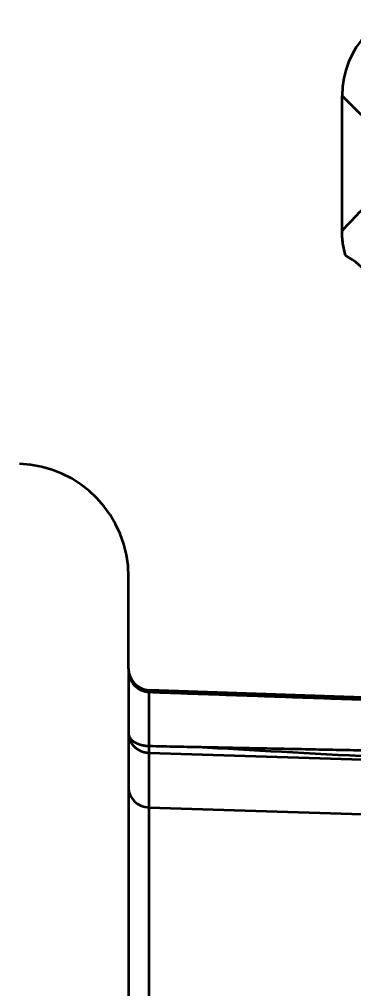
# Model space of a CAD drawing. Header units: millimetres. Extents: x 83 to 1196, y -164 to 735.
# Drawn here: x 161.87 to 177.53, y 90.35 to 135.67 of the extents above; entities that cross this region are included whole.
import ezdxf

# ---------------------------------------------------------------- set-up
doc = ezdxf.new("R2010")
doc.units = ezdxf.units.MM
doc.layers.add('1', color=7, linetype='Continuous', true_color=0xffffff)
doc.layers.add('dim', color=82, linetype='Continuous', lineweight=9)
doc.styles.get("Standard").update_dxf_attribs({"font": ''})
doc.styles.get('Standard').set_extended_font_data('Microsoft YaHei')
doc.dimstyles.get("Standard").update_dxf_attribs({"dimscale": 4, "dimtxt": 0.18, "dimasz": 0.18, "dimexe": 0.18, "dimexo": 0.0625, "dimgap": 0.09, "dimtad": 0, "dimzin": 0, "dimdsep": 46, "dimtxsty": 'Standard', "dimcen": 0.09, "dimadec": 0, "dimazin": 0, "dimtfac": 1, "dimtofl": 0, "dimtmove": 0, "dimatfit": 3, "dimfxl": 0, "dimtolj": 1, "dimtzin": 0, "dimarcsym": 0})

# ---------------------------------------------------------------- blocks, each defined once
blk = doc.blocks.new('*D5')
at = {"layer": 'Defpoints', "color": 0, "lineweight": 18, "transparency": 16777216}
for p in [(168.421, 176.041), (89.854, -63.959), (168.421, -63.959)]:
    blk.add_point(p, dxfattribs=at)
at = {"layer": 'dim', "color": 0, "lineweight": -2, "transparency": 16777216}
for p, q in [((166.422, 176.041), (87.855, 176.041)), ((89.854, 168.041), (89.854, 87.807)), ((89.854, -55.959), (89.854, 24.275)), ((166.422, -63.959), (87.855, -63.959))]:
    blk.add_line(p, q, dxfattribs=at)
at = {"layer": 'dim', "color": 0, "lineweight": 18, "transparency": 16777216}
for points in [[(88.521, 168.041), (91.188, 168.041), (89.854, 176.041)], [(88.521, -55.959), (91.188, -55.959), (89.854, -63.959)]]:
    blk.add_solid(points, dxfattribs=at)
at = {"layer": 'dim', "color": 0, "lineweight": 18, "transparency": 16777216, "insert": (89.854, 56.041), "char_height": 10, "attachment_point": 5, "rotation": 90}
blk.add_mtext('\\A1;240.00{\\H6;\\S-0.10^ -0.15;}', dxfattribs=at)

msp = doc.modelspace()

# ---------------------------------------------------------------- linework, layer by layer
at = {"layer": '1', "color": 7, "linetype": 'Continuous', "lineweight": 35}
for p, q in [((177.886, 131.182), (176.985, 132.096)), ((176.985, 125.786), (176.985, 132.096)), ((166.984, 105.303), (166.984, 109.594)), ((166.984, 105.303), (166.984, 105.217)), ((178.439, 103.937), (167.95, 104.303)), ((167.95, 104.217), (167.95, 104.303)), ((166.984, 102.283), (166.984, 99.732)), ((166.984, 102.265), (166.984, 99.727)), ((167.95, 98.82), (167.95, 101.373)), ((167.95, 101.373), (178.439, 101.039)), ((167.95, 98.82), (178.439, 98.485))]:
    msp.add_line(p, q, dxfattribs=at)
for centre, radius, start, end in [((175.484, 121.541), 3.5, 12.1928, 61.6045), ((161.684, 109.594), 5.3, 0, 88)]:
    msp.add_arc(centre, radius, start, end, dxfattribs=at)
for centre, major_axis, ratio, start_param, end_param in [((181.25, 131.965), (3.04, -3.084), 0.969883, 2.420943, 3.918735), ((192.847, 129.284), (42.495, 41.952), 0.148925, 1.780588, 1.803053), ((167.984, 105.303), (0, -1), 0.999963, 4.712389, 6.248279), ((308.567, 98.331), (-158.088, 5.04), 0.014255, 0.505255, 0.604334), ((167.984, 99.732), (-1, 0), 0.912706, 0, 1.53589)]:
    msp.add_ellipse(centre, major_axis=major_axis, ratio=ratio, start_param=start_param, end_param=end_param, dxfattribs=at)
for points, knots in [([(177.149, 124.62), (177.095, 124.808), (177.054, 124.999), (177.02, 125.243), (177.014, 125.293), (177.003, 125.391), (176.99, 125.539), (176.985, 125.687), (176.985, 125.786)], [0, 0, 0, 0, 0.5, 0.5, 0.625, 0.625, 0.75, 1, 1, 1, 1]), ([(166.984, 105.216), (166.984, 105.152), (166.991, 105.088), (167.015, 104.962), (167.033, 104.901), (167.081, 104.782), (167.111, 104.725), (167.181, 104.618), (167.221, 104.568), (167.31, 104.476), (167.359, 104.434), (167.463, 104.361), (167.519, 104.329), (167.636, 104.277), (167.697, 104.257), (167.822, 104.228), (167.886, 104.219), (167.95, 104.217)], [0, 0, 0, 0, 0.125, 0.125, 0.25, 0.25, 0.375, 0.375, 0.5, 0.5, 0.625, 0.625, 0.75, 0.75, 0.875, 0.875, 1, 1, 1, 1]), ([(166.984, 105.053), (166.984, 105.038), (166.984, 105.021), (166.984, 104.936), (166.984, 104.854), (166.984, 104.66), (166.984, 104.549), (166.984, 104.406), (166.984, 104.39), (166.984, 104.357), (166.984, 104.308), (166.984, 104.188), (166.984, 104.078), (166.984, 103.848), (166.984, 103.683), (166.984, 103.414), (166.984, 103.322), (166.984, 103.178), (166.984, 103.129), (166.984, 103.029), (166.984, 102.979), (166.984, 102.723), (166.984, 102.508), (166.984, 102.283)], [0, 0, 0, 0, 0.043158, 0.043158, 0.202631, 0.202631, 0.362105, 0.362105, 0.382039, 0.382039, 0.401974, 0.441842, 0.521579, 0.521579, 0.681053, 0.681053, 0.760789, 0.760789, 0.800658, 0.800658, 0.840526, 0.840526, 1, 1, 1, 1]), ([(167.95, 101.695), (167.95, 101.888), (167.95, 102.073), (167.95, 102.293), (167.95, 102.337), (167.95, 102.422), (167.95, 102.548), (167.95, 102.668), (167.95, 102.899), (167.95, 103.041), (167.95, 103.238), (167.95, 103.301), (167.95, 103.392), (167.95, 103.421), (167.95, 103.478), (167.95, 103.507), (167.95, 103.643), (167.95, 103.739), (167.95, 103.905), (167.95, 103.975), (167.95, 104.062), (167.95, 104.087), (167.95, 104.121), (167.95, 104.131), (167.95, 104.15), (167.95, 104.158), (167.95, 104.197), (167.95, 104.214), (167.95, 104.217)], [0, 0, 0, 0, 0.125, 0.125, 0.15625, 0.15625, 0.1875, 0.25, 0.25, 0.375, 0.375, 0.4375, 0.4375, 0.46875, 0.46875, 0.5, 0.5, 0.625, 0.625, 0.75, 0.75, 0.8125, 0.8125, 0.84375, 0.84375, 0.875, 0.875, 1, 1, 1, 1]), ([(166.984, 102.281), (166.985, 102.276), (166.985, 102.264), (166.986, 102.246), (166.989, 102.228), (166.992, 102.211), (166.996, 102.194), (167.001, 102.177), (167.006, 102.16), (167.013, 102.144), (167.02, 102.128), (167.027, 102.112), (167.036, 102.097), (167.045, 102.082), (167.055, 102.067), (167.065, 102.052), (167.076, 102.038), (167.087, 102.024), (167.099, 102.01), (167.111, 101.997), (167.124, 101.984), (167.137, 101.971), (167.151, 101.959), (167.164, 101.947), (167.179, 101.935), (167.193, 101.924), (167.208, 101.913), (167.223, 101.902), (167.239, 101.891), (167.254, 101.881), (167.27, 101.872), (167.286, 101.862), (167.302, 101.853), (167.319, 101.845), (167.335, 101.836), (167.352, 101.828), (167.368, 101.82), (167.385, 101.813), (167.402, 101.805), (167.418, 101.799), (167.435, 101.792), (167.452, 101.786), (167.469, 101.779), (167.485, 101.774), (167.502, 101.768), (167.518, 101.763), (167.535, 101.758), (167.551, 101.753), (167.568, 101.748), (167.584, 101.744), (167.6, 101.74), (167.616, 101.736), (167.632, 101.733), (167.647, 101.729), (167.663, 101.726), (167.678, 101.723), (167.693, 101.72), (167.708, 101.718), (167.723, 101.715), (167.738, 101.713), (167.752, 101.711), (167.766, 101.709), (167.78, 101.707), (167.794, 101.705), (167.807, 101.704), (167.82, 101.702), (167.833, 101.701), (167.846, 101.7), (167.859, 101.699), (167.871, 101.698), (167.883, 101.697), (167.895, 101.697), (167.906, 101.696), (167.917, 101.696), (167.928, 101.695), (167.939, 101.695), (167.946, 101.695), (167.95, 101.695)], [0, 0, 0, 0, 0.019848, 0.039521, 0.059017, 0.078337, 0.097481, 0.116449, 0.13524, 0.153856, 0.172295, 0.190559, 0.208646, 0.226557, 0.244292, 0.261852, 0.279234, 0.296441, 0.313472, 0.330327, 0.347005, 0.363508, 0.379834, 0.395985, 0.411959, 0.427757, 0.443379, 0.458825, 0.474095, 0.489189, 0.504107, 0.518848, 0.533414, 0.547804, 0.562017, 0.576055, 0.589916, 0.603601, 0.61711, 0.630444, 0.643601, 0.656582, 0.669387, 0.682015, 0.694468, 0.706745, 0.718846, 0.73077, 0.742519, 0.754091, 0.765488, 0.776708, 0.787752, 0.798621, 0.809313, 0.819829, 0.830169, 0.840333, 0.850321, 0.860133, 0.869769, 0.879229, 0.888512, 0.89762, 0.906552, 0.915307, 0.923887, 0.93229, 0.940518, 0.948569, 0.956445, 0.964144, 0.971667, 0.979014, 0.986186, 0.993181, 1, 1, 1, 1]), ([(166.985, 102.281), (166.985, 102.28), (166.985, 102.279), (166.985, 102.278), (166.985, 102.275), (166.985, 102.273), (166.985, 102.27), (166.986, 102.267), (166.986, 102.264), (166.986, 102.259), (166.986, 102.25), (166.987, 102.237), (166.988, 102.218), (166.99, 102.191), (166.995, 102.154), (167.004, 102.101), (167.023, 102.028), (167.051, 101.953), (167.088, 101.878), (167.13, 101.808), (167.188, 101.729), (167.244, 101.669), (167.288, 101.629), (167.311, 101.609), (167.335, 101.59), (167.36, 101.572), (167.385, 101.554), (167.411, 101.537), (167.437, 101.52), (167.464, 101.505), (167.492, 101.49), (167.52, 101.476), (167.549, 101.463), (167.578, 101.451), (167.607, 101.44), (167.637, 101.429), (167.667, 101.42), (167.698, 101.411), (167.728, 101.403), (167.76, 101.396), (167.791, 101.39), (167.822, 101.385), (167.854, 101.381), (167.886, 101.377), (167.918, 101.375), (167.939, 101.374), (167.95, 101.374)], [0, 0, 0, 0, 0.000818, 0.001987, 0.003572, 0.005558, 0.007906, 0.009696, 0.011929, 0.014606, 0.02106, 0.030239, 0.043203, 0.061507, 0.087495, 0.124045, 0.176035, 0.249111, 0.295048, 0.352066, 0.420158, 0.499322, 0.520183, 0.541045, 0.561906, 0.582768, 0.603629, 0.624491, 0.645353, 0.666214, 0.687076, 0.707937, 0.728799, 0.74966, 0.770522, 0.791384, 0.812245, 0.833107, 0.853969, 0.87483, 0.895692, 0.916553, 0.937415, 0.958277, 0.979138, 1, 1, 1, 1]), ([(167.95, 101.374), (167.95, 101.409), (167.95, 101.454), (167.95, 101.562), (167.95, 101.625), (167.95, 101.694)], [0, 0, 0, 0, 0.5, 0.5, 1, 1, 1, 1]), ([(166.984, 99.732), (166.984, 99.593), (166.984, 99.445), (166.984, 99.248), (166.984, 99.208), (166.984, 99.127), (166.984, 99.086), (166.984, 98.961), (166.984, 98.875), (166.984, 98.613), (166.984, 98.431), (166.984, 98.051), (166.984, 97.656), (166.984, 97.021), (166.984, 96.344), (166.984, 95.626), (166.984, 95.12), (166.984, 94.795), (166.984, 94.73), (166.984, 94.599), (166.984, 94.401), (166.984, 94.201), (166.984, 93.798), (166.984, 93.525), (166.984, 92.693), (166.984, 92.123), (166.984, 90.956), (166.984, 90.358), (166.984, 89.137), (166.984, 88.513), (166.984, 87.877)], [0, 0, 0, 0, 0.0625, 0.0625, 0.078125, 0.078125, 0.09375, 0.09375, 0.125, 0.125, 0.1875, 0.1875, 0.25, 0.3125, 0.375, 0.4375, 0.5, 0.5, 0.515625, 0.515625, 0.53125, 0.5625, 0.5625, 0.625, 0.625, 0.75, 0.75, 0.875, 0.875, 1, 1, 1, 1]), ([(167.95, 87.55), (167.95, 88.154), (167.95, 88.746), (167.95, 89.905), (167.95, 90.473), (167.95, 91.583), (167.95, 92.124), (167.95, 92.914), (167.95, 93.174), (167.95, 93.685), (167.95, 93.937), (167.95, 94.432), (167.95, 94.672), (167.95, 95.141), (167.95, 95.597), (167.95, 96.241), (167.95, 96.845), (167.95, 97.221), (167.95, 97.583), (167.95, 97.756), (167.95, 98.006), (167.95, 98.087), (167.95, 98.206), (167.95, 98.245), (167.95, 98.322), (167.95, 98.512), (167.95, 98.688), (167.95, 98.82)], [0, 0, 0, 0, 0.125, 0.125, 0.25, 0.25, 0.375, 0.375, 0.4375, 0.4375, 0.5, 0.5, 0.5625, 0.5625, 0.625, 0.6875, 0.75, 0.8125, 0.8125, 0.875, 0.875, 0.90625, 0.90625, 0.921875, 0.921875, 0.9375, 1, 1, 1, 1])]:
    msp.add_open_spline(points, degree=3, knots=knots, dxfattribs=at)
for points in [[(167.95, 104.217), (178.423, 103.851)], [(167.95, 101.695), (178.335, 101.487)]]:
    msp.add_open_spline(points, degree=1, dxfattribs=at)

# ---------------------------------------------------------------- dimensions: what is measured, and where the dimension line sits
at = {"layer": 'dim', "lineweight": 18}
dim = msp.add_linear_dim(base=(89.854, -63.959), p1=(168.421, 176.041), p2=(168.421, -63.959), angle=90, dimstyle='Standard', override={"dimtxt": 2.5, "dimasz": 2, "dimexe": 0.49975, "dimexo": 0.49975, "dimgap": 0.49975, "dimtol": 1, "dimlim": 0, "dimtp": -0.1, "dimtm": 0.15, "dimtfac": 0.6, "dimtdec": 2, "dimtolj": 1}, dxfattribs=at)
dim.commit()
dim.dimension.update_dxf_attribs({"geometry": '*D5', "text_midpoint": (89.854, 56.041), "dimtype": 160})

doc.saveas('drawing.dxf')
